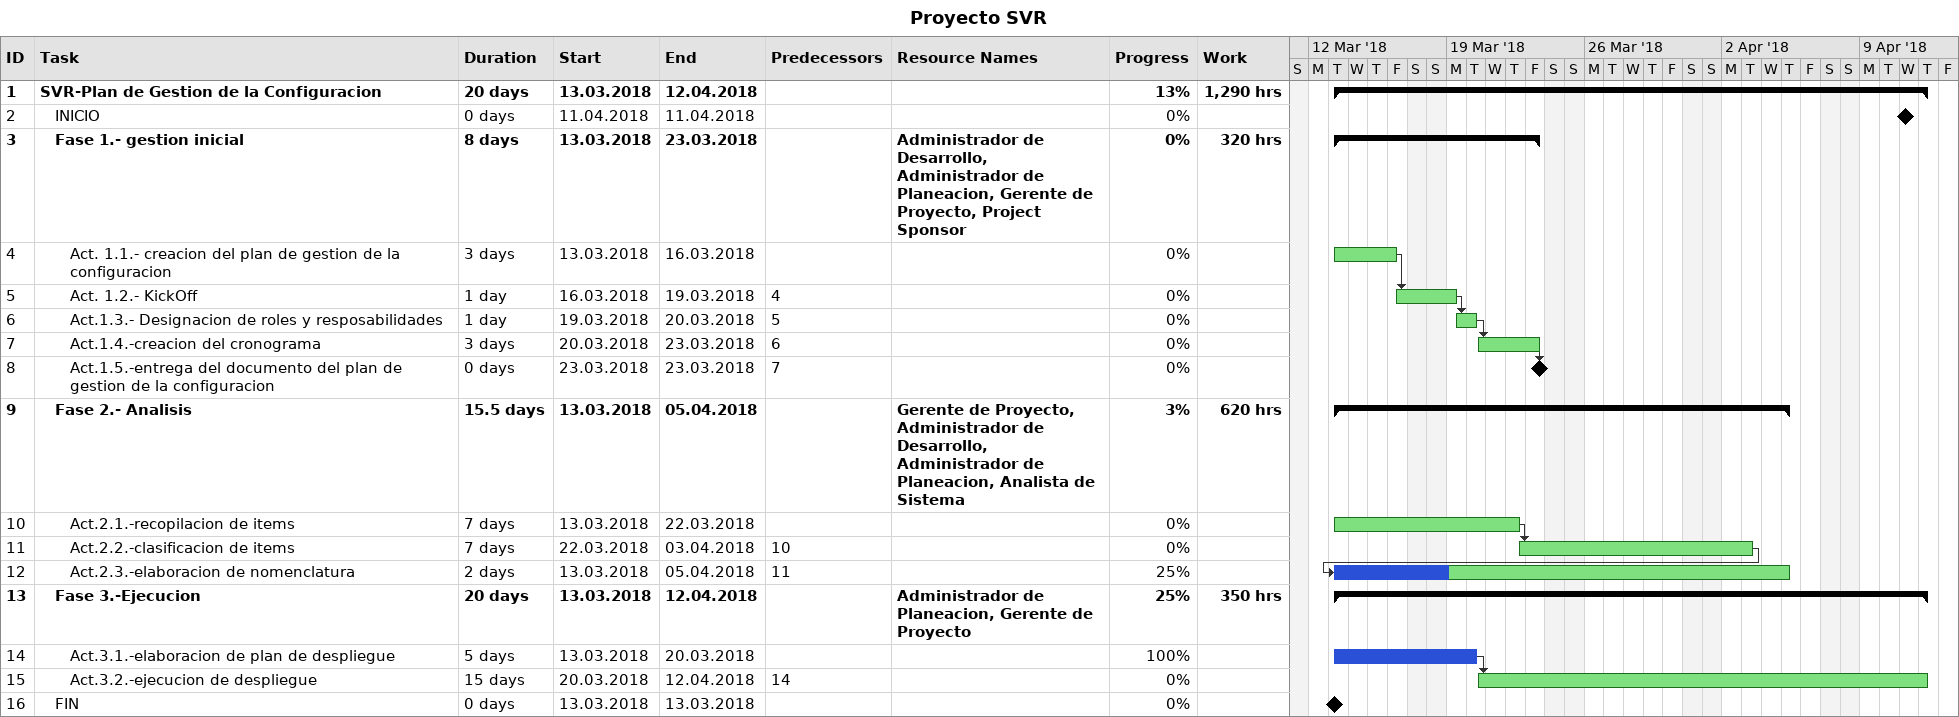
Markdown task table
Proyecto SVR

| ID | Level | Task | Duration | Start | Finish | Predecessors | Resources | % complete | Work (h) |
|---|---|---|---|---|---|---|---|---|---|
| 1 | 1 | **SVR-Plan de Gestion de la Configuracion** | 20d | 2018-03-13 | 2018-04-12 |  |  | 13 | 1290 |
| 2 | 2 | INICIO | 0d | 2018-04-11 | 2018-04-11 |  |  | 0 |  |
| 3 | 2 | **Fase 1.- gestion inicial** | 8d | 2018-03-13 | 2018-03-23 |  | Administrador de Desarrollo, Administrador de Planeacion, Gerente de Proyecto, Project Sponsor | 0 | 320 |
| 4 | 3 | Act. 1.1.- creacion del plan de gestion de la configuracion | 3d | 2018-03-13 | 2018-03-16 |  |  | 0 |  |
| 5 | 3 | Act. 1.2.- KickOff | 1d | 2018-03-16 | 2018-03-19 | 4 |  | 0 |  |
| 6 | 3 | Act.1.3.- Designacion de roles y resposabilidades | 1d | 2018-03-19 | 2018-03-20 | 5 |  | 0 |  |
| 7 | 3 | Act.1.4.-creacion del cronograma | 3d | 2018-03-20 | 2018-03-23 | 6 |  | 0 |  |
| 8 | 3 | Act.1.5.-entrega del documento del plan de gestion de la configuracion | 0d | 2018-03-23 | 2018-03-23 | 7 |  | 0 |  |
| 9 | 2 | **Fase 2.- Analisis** | 15.5d | 2018-03-13 | 2018-04-05 |  | Gerente de Proyecto, Administrador de Desarrollo, Administrador de Planeacion, Analista de Sistema | 3 | 620 |
| 10 | 3 | Act.2.1.-recopilacion de items | 7d | 2018-03-13 | 2018-03-22 |  |  | 0 |  |
| 11 | 3 | Act.2.2.-clasificacion de items | 7d | 2018-03-22 | 2018-04-03 | 10 |  | 0 |  |
| 12 | 3 | Act.2.3.-elaboracion de nomenclatura | 2d | 2018-03-13 | 2018-04-05 | 11 |  | 25 |  |
| 13 | 2 | **Fase 3.-Ejecucion** | 20d | 2018-03-13 | 2018-04-12 |  | Administrador de Planeacion, Gerente de Proyecto | 25 | 350 |
| 14 | 3 | Act.3.1.-elaboracion de plan de despliegue | 5d | 2018-03-13 | 2018-03-20 |  |  | 100 |  |
| 15 | 3 | Act.3.2.-ejecucion de despliegue | 15d | 2018-03-20 | 2018-04-12 | 14 |  | 0 |  |
| 16 | 2 | FIN | 0d | 2018-03-13 | 2018-03-13 |  |  | 0 |  |
